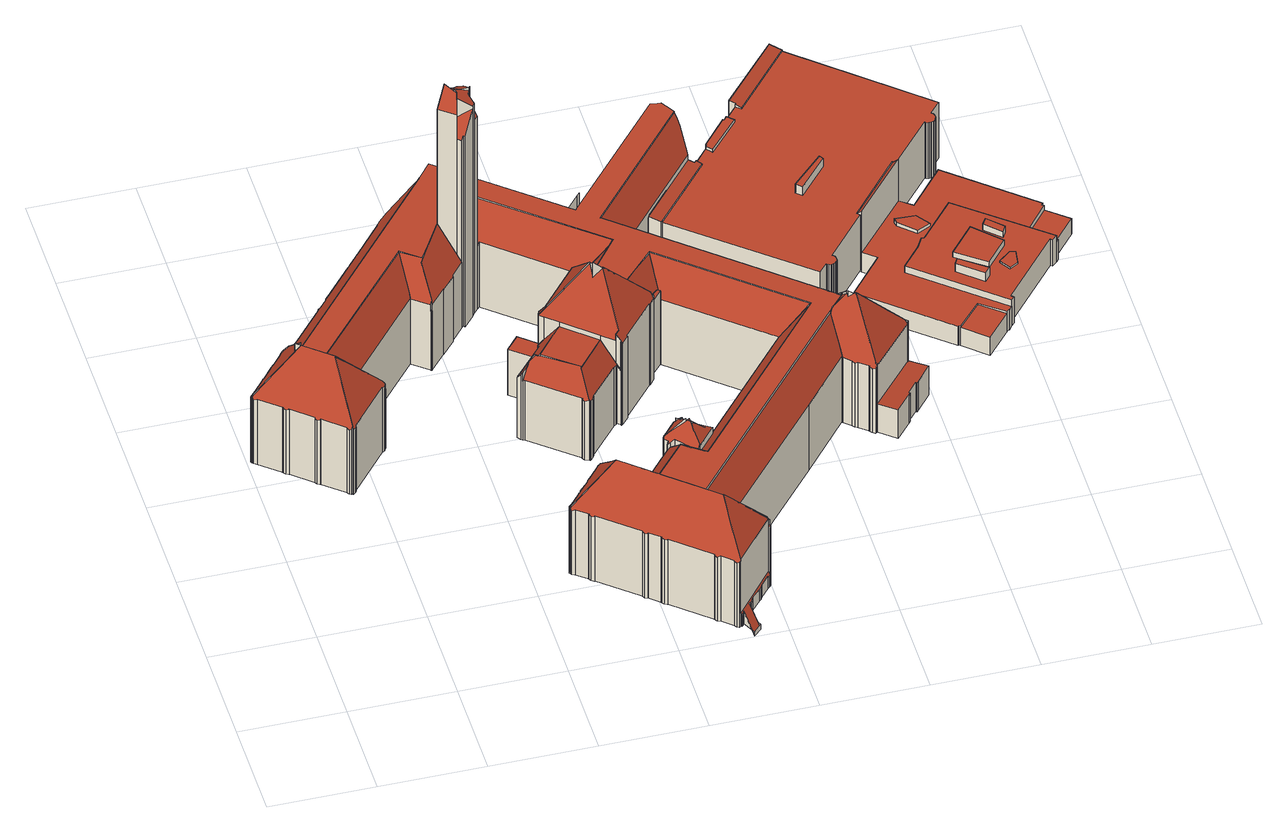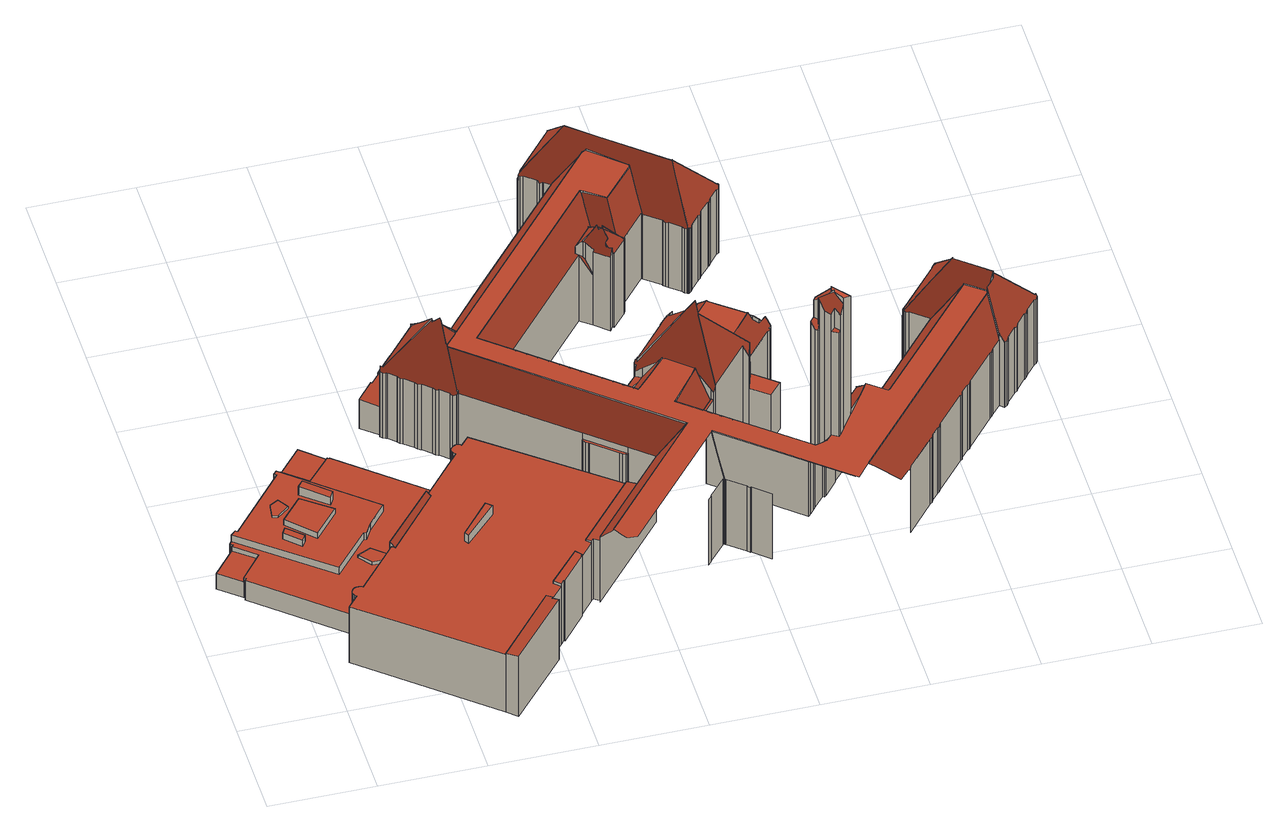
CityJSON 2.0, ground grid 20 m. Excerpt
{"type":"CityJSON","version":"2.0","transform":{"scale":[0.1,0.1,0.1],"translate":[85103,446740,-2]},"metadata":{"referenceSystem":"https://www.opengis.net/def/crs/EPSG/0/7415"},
"CityObjects":{
"building1":{"type":"Building","attributes":{"b3_dak_type":"slanted","b3_h_dak_50p":20.15,"b3_h_dak_70p":21.5,"b3_h_dak_max":52.27,"b3_h_dak_min":1.05,"b3_h_maaiveld":0.002,"b3_kas_warenhuis":false,"b3_mutatie_ahn3_ahn4":false,"b3_reconstructie_onvolledig":false,"b3_rmse_lod12":3.56,"b3_rmse_lod13":2.85,"b3_rmse_lod22":0.467,"b3_val3dity_lod12":"[]","b3_val3dity_lod13":"[]","b3_val3dity_lod22":"[303]","b3_volume_lod12":169744.66,"b3_volume_lod13":169475.98,"b3_volume_lod22":160186.91,"geconstateerd":false,"oorspronkelijkbouwjaar":1945,"status":"Pand in gebruik"},"children":["building1-1"]},
"building1-1":{"type":"BuildingPart","parents":["building1"],"geometry":[{"type":"MultiSurface","lod":"2.2","boundaries":[[[0,1,2,3]],[[4,5,6,7]],[[3,2,8,9,10]],[[7,6,1,0]],[[9,8,11,12]],[[10,9,13,14]],[[15,16,5,4]],[[12,11,17,18]],[[19,20,16,15]],[[18,17,21,22]],[[23,24,20,19]],[[22,21,25,26]],[[26,25,27,28]],[[29,30,24,23]],[[28,27,31,32]],[[32,31,33,34]],[[35,36,30,29]],[[37,38,36,35]],[[14,13,39]],[[34,33,40,41]],[[42,43,38,37]],[[44,45,46,47,48,49,50,51,52,42,37,35,29,23,19,15,4,7,0,3,10,14,39,53,54,55]],[[9,12,18,22,26,28,32,34,41,56,57,58,59,60,61,62,63,64,65,66,39,13]],[[41,40,56]],[[56,40,67,57]],[[52,68,43,42]],[[57,67,69,58]],[[58,69,70,59]],[[51,71,68,52]],[[50,72,71,51]],[[59,70,73,60]],[[74,53,39]],[[53,74,54]],[[49,75,72,50]],[[48,76,75,49]],[[60,73,77,61]],[[78,79,55,54]],[[47,80,76,48]],[[61,77,81,62]],[[82,83,84]],[[79,78,84]],[[62,81,85,86,63]],[[46,87,80,47]],[[86,85,88,89]],[[89,88,90,91]],[[91,90,92,93]],[[55,79,78,94,44]],[[45,95,87,46]],[[93,92,96,97]],[[63,86,64]],[[44,94,98,95,45]],[[97,96,99,100]],[[101,102,83,82]],[[100,99,103,104]],[[65,105,66]],[[106,107,98,94]],[[108,102,101]],[[109,108,110]],[[105,65,111]],[[112,113,107,106]],[[114,115,113,112]],[[91,93,97,100,104,116,117,118,119,111,65,64,86,89]],[[108,101,82,84,78,54,74,39,66,105,111,120,121,122,123,124,125,126,110]],[[104,103,127,116]],[[126,128,110]],[[129,130,115,114]],[[125,131,132,126]],[[119,120,111]],[[124,133,131,125]],[[116,127,134,117]],[[123,135,133,124]],[[120,136,137,121]],[[118,138,136,120,119]],[[117,134,139,138,118]],[[122,140,141,135,123]],[[121,137,140,122]],[[138,142,143,144,145,140,137,136]],[[138,139,146,142]],[[142,146,147,143]],[[145,148,141,140]],[[143,147,149,144]],[[150,151,130,129]],[[144,149,148,145]],[[152,153,151,150]],[[154,155,153,152]],[[156,157,155,154]],[[158,159,157,156]],[[108,109,160,161]],[[128,126,132,162,163]],[[128,163,164,160,109,110]],[[165,166,159,158]],[[167,168,169,165,158,156,154,152,150,129,114,112,106,94,78,170,171,172,173,174,175,176,177]],[[178,179,180,181]],[[182,183,179,178]],[[181,180,184,185,186]],[[169,187,166,165]],[[186,185,188,189]],[[185,184,190,191]],[[192,193,183,182]],[[191,190,194,195]],[[168,196,187,169]],[[197,198,193,192]],[[195,194,199,200]],[[167,201,196,168]],[[202,203,198,197]],[[200,199,204,205]],[[205,204,206,207]],[[207,206,208,209]],[[177,210,201,167]],[[209,208,211,212]],[[213,214,170,78,79]],[[176,215,210,177]],[[216,217,203,202]],[[218,219,217,216]],[[220,221,219,218]],[[189,188,222]],[[163,223,164]],[[224,225,221,220]],[[212,211,226,227]],[[228,229,230,231,232,233,234,235,236,224,220,218,216,202,197,192,182,178,181,186,189,222,237]],[[238,160,164]],[[223,163,162,239,240,241]],[[161,160,238,242,243]],[[236,244,225,224]],[[175,245,215,176]],[[235,246,244,236]],[[241,247,248,249,250,251,242,238,164,223]],[[240,239,252,253]],[[253,252,254,255]],[[256,240,253,255,257]],[[241,240,256,258,247]],[[255,254,259,257]],[[258,256,257,260]],[[243,242,251]],[[227,226,261]],[[261,226,262,263]],[[247,258,248]],[[263,262,264,265]],[[234,266,246,235]],[[265,264,267,268]],[[269,249,248]],[[249,269,250]],[[270,271,222]],[[222,272,237]],[[273,251,250]],[[268,267,274,275]],[[260,257,259,276,277]],[[251,273,278]],[[233,279,266,234]],[[275,274,280,281]],[[281,280,282,283]],[[284,228,237]],[[232,285,279,233]],[[286,287,288,289,290,291,270,222,188,185,191,195,200,205,207,209,212,227,261,263,265,268,275,281,283,292,293,294,295,296,297,298,299,300]],[[283,282,301,292]],[[231,302,285,232]],[[292,301,303,293]],[[230,304,302,231]],[[229,305,304,230]],[[228,284,306,305,229]],[[307,308,306,284]],[[309,310,308,307]],[[311,312,313,314]],[[315,316,310,309]],[[314,313,317,318]],[[319,320,312,311]],[[321,322,320,319]],[[323,324,322,321]],[[271,270,291]],[[318,317,325,326,327]],[[277,276,328,329]],[[326,325,330,331]],[[332,333,334,335,278,273,250,269,248,258,260,277,329,336]],[[337,338,324,323]],[[339,340,316,315]],[[327,326,341]],[[342,343,340,339]],[[293,303,344,294]],[[329,328,345,336]],[[346,347,343,342]],[[348,349,341]],[[350,351,347,346]],[[352,353,349,348]],[[335,354,278]],[[355,356,357,358]],[[357,356,359]],[[360,361,362,351,350]],[[336,345,363,332]],[[353,352,364]],[[331,330,365,366]],[[367,368,369,370,371,372,373,374,337,323,321,319,311,314,318,327,341,349,353,364]],[[375,376,367,364]],[[361,360,359]],[[377,378,362,361]],[[294,344,379,295]],[[374,380,338,337]],[[295,379,381,296]],[[296,381,382,297]],[[332,363,383,333]],[[384,385,375,364,352,348,341,326,331,366,386,387,388,389,390]],[[367,376,368]],[[376,375,385]],[[391,335,334,392,393]],[[297,382,394,298]],[[395,396,397,354,335,391]],[[398,399,400,401]],[[401,400,402,403]],[[404,405,406]],[[298,394,299]],[[392,334,333,407]],[[299,394,408,300]],[[366,365,409,386]],[[300,408,410,286]],[[386,409,411,387]],[[393,392,412,413]],[[407,333,383,414,415]],[[413,416,417,395,391,393]],[[358,357,359,360,350,346,342,339,315,309,307,284,237,272,222,271,291,290,418,419,420,421,422,423,424,425,426,427,428,429,430,404,406]],[[431,432,356,355]],[[286,410,433,287]],[[432,434,435,377,361,359,356]],[[387,411,436,388]],[[287,433,437,438,288]],[[415,414,439,440]],[[438,437,441,442,443]],[[442,441,444,445]],[[396,395,417]],[[446,412,392,407,415,440]],[[288,438,289]],[[447,388,436,448,449]],[[373,403,402,380,374]],[[445,444,450,451]],[[449,448,452,453]],[[405,404,430]],[[454,416,413,455]],[[372,456,403,373]],[[457,417,416,454]],[[458,459,398,401,403,456,460,461]],[[451,450,462,463]],[[464,389,388,447]],[[453,452,465,466]],[[435,467,378,377]],[[468,469,470,397,396]],[[429,471,472,430]],[[417,457,473]],[[463,462,474]],[[389,464,390]],[[455,413,412,446,475]],[[384,476,385]],[[371,460,456,372]],[[477,476,384,390]],[[459,478,399,398]],[[479,480,474]],[[466,465,481,482]],[[483,290,289]],[[440,439,484,446]],[[485,458,461,370,486]],[[482,481,487,488]],[[489,490,469,468]],[[491,492,470,469]],[[493,459,458,485,494]],[[370,461,460,371]],[[369,368,376,385,476,495]],[[471,429,428]],[[454,455,475,496,497,498,473,457]],[[491,469,490,499]],[[500,501,489,468,396,417,473,502,503,504]],[[505,506,480,479]],[[501,499,490,489]],[[499,507,492,491]],[[508,509,478,459,493]],[[486,370,369,510]],[[498,502,473]],[[511,512,513,514]],[[512,511,515]],[[475,446,484,516,517,496]],[[500,518,519,507,499,501]],[[496,517,520,497]],[[497,520,521,498]],[[506,505,515]],[[514,513,522,523]],[[502,498,521,524,503]],[[507,519,525,526]],[[503,524,527,504]],[[504,527,528,518,500]],[[529,483,289,438,443,530]],[[523,522,531,532]],[[533,534,535,527,524,521,520,517]],[[517,516,536,537,533]],[[535,538,528,527]],[[519,518,528,538,539,540,525]],[[432,541,434]],[[542,543,544,545]],[[546,547,543,542]],[[548,549,547,546]],[[550,551,467,435,552]],[[545,544,551,550]],[[476,477,495]],[[553,554,555,495,477,390,464,447,449,453,466,482,488,556,557,558]],[[552,435,434,559]],[[560,561,562,549,548]],[[537,536,563,564]],[[533,537,565,539,534]],[[566,567,562,561]],[[445,451,463,474,480,506,515,511,514,523,532,568,569,570,571,572,573,574,575,576,442]],[[534,539,538,535]],[[577,578,432,431]],[[526,525,540,579]],[[561,560,580]],[[488,487,581,556]],[[532,531,582,568]],[[559,434,541,583,584]],[[539,565,585,540]],[[510,369,495,586]],[[529,418,290,483]],[[427,587,428]],[[494,485,588,589]],[[443,442,576,590,530]],[[493,494,589,591,508]],[[579,540,585,592,593]],[[594,595,567,566]],[[596,597,598,599,600,583,541,432,578]],[[584,601,602,603,604,605,606,607,608,580,560,548,546,542,545,550,552,559]],[[568,582,609,569]],[[610,611,596,578,577]],[[612,613,611,610]],[[587,614,615,616]],[[596,611,597]],[[569,609,617,570]],[[584,583,600,618,601]],[[426,619,614,587,427]],[[570,617,571]],[[620,598,597]],[[608,621,622,580]],[[623,624,625,594,566,561,580,622,626,627,628,629]],[[598,620,599]],[[425,630,619,426]],[[618,600,599]],[[424,631,630,425]],[[423,632,631,424]],[[625,633,595,594]],[[634,627,626]],[[622,621,626]],[[571,617,635,572]],[[627,634,628]],[[621,608,607]],[[601,618,636,637,602]],[[638,625,624]],[[639,640,641,642,588,485,486,510,586,643,644]],[[586,495,555,643]],[[602,637,603]],[[645,646,633,625,638]],[[606,647,607]],[[648,604,603]],[[604,648,649,605]],[[647,606,605]],[[650,629,628]],[[623,651,624]],[[591,652,653,509,508]],[[629,650,651,623]],[[422,654,632,423]],[[556,581,655,557]],[[649,648,656]],[[657,658,659,660,645,638,624,651,650,628,634,626,621,607,647,605,649,656]],[[572,635,661,573]],[[557,655,662,558]],[[573,661,663,574]],[[664,643,555,554,665]],[[558,662,666,553]],[[530,590,667,418,529]],[[643,664,644]],[[418,667,668,419]],[[421,669,654,422]],[[590,576,575,670]],[[671,553,666,672,673]],[[574,663,674,575]],[[665,554,553,671]],[[675,676,656,648,603,637]],[[670,575,674,677,678]],[[670,678,679,680,681,682,683,668,667,590]],[[673,672,684,685]],[[660,686,687,646,645]],[[419,668,683,420]],[[420,683,688,669,421]],[[678,677,689,679]],[[682,690,688,683]],[[681,691,690,682]],[[679,689,692,680]],[[680,692,691,681]],[[685,684,693,694]],[[642,695,588]],[[564,563,696,697]],[[659,698,686,660]],[[637,636,699,675]],[[695,642,641]],[[658,700,698,659]],[[676,657,656]],[[694,693,701,702]],[[565,537,564,697,703,704,705,592,585]],[[589,588,652,591]],[[657,706,700,658]],[[707,708,687,686]],[[702,701,709,710]],[[640,711,641]],[[675,699,706,657,676]],[[712,713,714,715,716,717,718,213,79,84,83,102,108,161,243,251,278,354,397,470,492,507,526,579,593,719,720,721,722,723,724,725,726,727,728,729,730,612,610,577,431,355,358,406,405,430,472,731,732,733,734,735,736,737,738,739,740,741,742,743]],[[714,744,745,715]],[[746,747,748,653,652]],[[749,750,747,746]],[[751,750,749,752]],[[665,671,673,685,694,702,710,753,754,755,756,757,758,640,639,644,664]],[[759,722,760,752]],[[722,759,761,723]],[[593,592,705,719]],[[760,722,721]],[[747,750,762,763]],[[763,697,696,748,747]],[[750,751,764,762]],[[758,765,711,640]],[[710,709,766,753]],[[723,761,767,724]],[[751,752,760,721,704,764]],[[768,769,770,767,761,759,752,749,746,652,588,695,641,711,765,757,771,772,773,774]],[[762,764,703,697,763]],[[775,707,686,698,700,706,699,636,618,599,620,597,611,613,776,777,778]],[[779,780,781,782]],[[724,767,770,725]],[[783,725,770,769]],[[784,785,780,779]],[[725,783,726]],[[786,787,785,784]],[[788,789,787,786]],[[704,703,764]],[[616,615,790,791]],[[720,704,721]],[[753,766,792,754]],[[768,793,769]],[[794,795,789,788]],[[713,796,797,744,714]],[[754,792,798,755]],[[797,796,799]],[[765,758,757]],[[793,800,801]],[[756,771,757]],[[755,798,802,756]],[[774,803,800,793,768]],[[771,756,802,804,772]],[[805,806,799]],[[807,808,795,794]],[[772,804,809,773]],[[806,805,810,808,807]],[[811,812,810,805]],[[773,809,813,803,774]],[[719,705,704,720]],[[814,815,812,811]],[[816,815,814]],[[783,769,793,801,817,818,819,820,726]],[[472,471,821,731]],[[738,822,823,824,739]],[[825,826,801,800,803,827,828]],[[803,813,829,827]],[[826,817,801]],[[830,831,815,816]],[[825,832,833,817,826]],[[817,833,818]],[[827,829,834,835,828]],[[820,727,726]],[[828,835,832,825]],[[836,819,818]],[[730,776,613,612]],[[820,819,836]],[[837,838,821,471,428,587,616,791,839]],[[727,820,840,728]],[[841,842,831,830]],[[843,823,822]],[[844,845,842,841]],[[846,845,844]],[[775,847,848,708,707]],[[833,832,835,849,847,778,850,840,820,836,818]],[[851,852,853,854,843]],[[835,834,855,849]],[[856,857,853,852]],[[858,859,857,856]],[[860,861,859,858]],[[862,863,861,860]],[[864,865,863,862]],[[866,867,852,851]],[[728,840,850,729]],[[867,868,869,870,871,872,864,862,860,858,856,852]],[[872,873,865,864]],[[739,824,874,740]],[[871,875,873,872]],[[870,876,875,871]],[[869,877,876,870]],[[867,878,879,868]],[[868,879,877,869]],[[849,855,848,847]],[[847,775,778]],[[791,790,880,839]],[[737,881,822,738]],[[843,854,882,883]],[[884,885,886,874,824,823,843,883]],[[881,887,888,889,890,866,851,843,822]],[[777,850,778]],[[890,891,878,867,866]],[[729,850,777,776,730]],[[839,880,892,837]],[[837,893,838]],[[893,837,892,894,895]],[[896,821,838]],[[895,894,897,898]],[[731,821,896,732]],[[898,897,899,900]],[[901,733,732]],[[900,899,902]],[[903,904,734,733,901]],[[734,904,735]],[[905,736,735]],[[902,899,906,907]],[[907,906,908,909]],[[909,908,910,911]],[[896,838,893,895,898,900,902,907,909,911,912,913,914,915,916,917,918,919,920,921,922,923,924,925,903,901,732]],[[925,926,904,903]],[[911,910,927,912]],[[904,926,928,881,905,735]],[[736,905,881,737]],[[912,927,929,913]],[[913,929,930,914]],[[914,930,931,915]],[[915,931,932,933,916]],[[916,933,934,917]],[[933,932,935,936]],[[917,934,937,938,918]],[[918,938,939,919]],[[919,939,920]],[[940,925,924,941]],[[941,924,923]],[[942,928,926,925,940]],[[943,737,881,928,942]],[[944,887,881,737,943]],[[936,935,945,946]],[[947,921,920]],[[922,948,923]],[[921,948,922]],[[949,888,887,944]],[[889,891,890]],[[950,889,888,949]],[[951,952,891,889,950]],[[953,954,952,951]],[[955,956,954,953]],[[921,947,957]],[[958,959,956,955]],[[960,959,958]],[[961,962,959,960]],[[946,945,963,964]],[[938,965,966,957,947,920,939]],[[967,968,962,961]],[[969,970,968,967]],[[971,972,970,969]],[[938,937,973,965]],[[974,975,976,977,978,971,969,967,961,960,958,955,953,951,950,949,944,943,942,940,941,923,948,921,957,979,980,981,982,983,984,985,986,987,988,989]],[[973,937,934,933,936,946,964,990,991,992,993,994,995,996]],[[978,997,972,971]],[[964,963,998,990]],[[990,998,999,991]],[[977,1000,997,978]],[[976,1001,1000,977]],[[975,1002,1001,976]],[[991,999,1003,992]],[[974,1004,1002,975]],[[989,1005,1004,974]],[[992,1003,1006,993]],[[993,1006,1007,994]],[[988,1008,1005,989]],[[987,1009,1008,988]],[[986,1010,1009,987]],[[966,979,957]],[[985,1011,1010,986]],[[979,966,965,980]],[[984,1012,1011,985]],[[980,965,973,996,981]],[[981,996,1013,1014,982]],[[983,1015,1012,984]],[[982,1014,1015,983]],[[994,1007,1016,995]],[[995,1016,1013,996]]],"semantics":{"surfaces":[{"type":"WallSurface","on_footprint_edge":true},{"type":"WallSurface","on_footprint_edge":false},{"type":"RoofSurface"}],"values":[0,0,0,0,0,1,0,0,0,0,0,0,0,0,0,0,0,0,1,0,0,2,2,0,0,0,0,0,0,0,0,1,1,0,0,0,1,0,0,1,1,0,0,0,0,0,1,0,0,1,0,0,1,0,1,0,1,1,1,0,0,2,2,0,1,0,0,1,0,0,0,1,1,0,0,1,2,0,0,0,0,0,0,0,0,0,0,1,0,2,0,2,0,0,0,0,1,0,0,0,0,0,0,0,0,0,0,0,0,0,1,0,0,0,0,1,1,0,0,2,1,0,1,0,0,0,2,0,0,2,1,0,1,1,0,0,1,0,0,0,1,1,1,1,1,0,0,1,0,0,0,1,0,2,0,0,0,0,0,0,0,0,0,0,0,0,0,0,1,0,0,0,2,0,0,1,0,0,0,0,1,0,1,1,1,1,0,0,1,0,2,1,1,0,0,0,0,0,0,2,1,1,1,0,1,0,0,1,0,1,0,0,0,0,1,0,2,2,1,0,2,0,0,0,0,0,1,2,1,0,0,0,0,1,1,1,1,2,0,1,0,0,1,1,1,0,1,1,1,1,1,0,0,0,1,0,1,0,1,1,1,1,2,1,2,2,2,0,1,1,0,1,1,0,0,0,1,1,1,0,0,1,1,1,1,2,0,2,0,1,2,1,0,0,0,0,0,1,2,1,0,0,1,0,2,1,1,1,1,0,0,1,1,1,1,1,1,1,2,1,0,2,2,0,1,1,0,1,0,1,0,0,1,1,2,1,0,1,0,0,0,1,1,0,1,1,1,1,2,1,1,0,1,1,1,1,1,1,0,1,0,0,1,2,0,0,0,1,0,1,1,1,0,1,0,0,1,2,0,2,0,0,1,0,0,0,0,0,0,0,1,0,1,1,1,1,1,0,2,1,1,0,0,1,1,2,1,0,1,1,2,1,1,1,1,2,0,1,1,0,1,2,2,1,2,0,1,1,0,1,0,0,1,0,1,0,1,0,1,0,1,1,1,1,0,1,0,1,0,0,0,0,0,1,0,0,2,1,1,2,0,1,0,1,1,0,1,1,1,1,1,2,1,0,1,0,0,0,2,0,0,0,0,0,0,0,1,1,2,0,1,0,0,0,0,0,0,1,0,1,0,2,2,1,0,1,0,1,0,1,0,1,0,1,0,1,1,1,0,0,0,2,1,0,2,1,0,0,0,0,1,0,1,1,1,1,1,1,1,1,0,1,1,1,1,0,1,0,0,0,1,0,0,0,0,2,0,0,0,1,2,2,0,0,0,0,0,0,0,0,0,0,0,0,0,0,1,0,1,0,1,0,0,0,0,0]}}]},
"building2":{"type":"Building","attributes":{"b3_dak_type":"multiple horizontal","b3_h_dak_50p":13.7,"b3_h_dak_70p":13.77,"b3_h_dak_max":15.8,"b3_h_dak_min":2.44,"b3_h_maaiveld":0.275,"b3_kas_warenhuis":false,"b3_mutatie_ahn3_ahn4":false,"b3_reconstructie_onvolledig":false,"b3_rmse_lod12":0.489,"b3_rmse_lod13":0.489,"b3_rmse_lod22":0.438,"b3_val3dity_lod12":"[]","b3_val3dity_lod13":"[]","b3_val3dity_lod22":"[]","b3_volume_lod12":21185.04,"b3_volume_lod13":21185.04,"b3_volume_lod22":21152.54,"geconstateerd":false,"oorspronkelijkbouwjaar":2010,"status":"Pand in gebruik"},"children":["building2-1"]},
"building2-1":{"type":"BuildingPart","parents":["building2"],"geometry":[{"type":"Solid","lod":"2.2","boundaries":[[[[1017,1018,1019,1020,1021,1022,1023,1024,1025,1026,1027,1028,1029,1030,1031,1032,1033,1034,1035,1036,1037,1038,1039,1040,1041,1042,1043,1044,1045,1046,1047,1048,1049,1050,1051,1052,1053,1054,1055,1056,1057,1058,1059,1060,1061,1062,1063,1064,1065,1066,1067,1068,1069,1070,1071,1072,1073]],[[1074,1059,1058,1075]],[[1075,1058,1057,1076]],[[1076,1057,1056,1077]],[[1078,1060,1059,1074]],[[1077,1056,1055,1079]],[[1080,1054,1053,1081]],[[1079,1055,1054,1080]],[[1081,1053,1052,1082]],[[1083,1049,1048,1084]],[[1082,1052,1051,1085]],[[1085,1051,1050,1086]],[[1086,1050,1049,1083]],[[1084,1048,1047,1087]],[[1088,1046,1045,1089]],[[1089,1045,1044,1090]],[[1087,1047,1046,1088]],[[1090,1044,1043,1091]],[[1091,1043,1042,1092]],[[1093,1094,1095,1096]],[[1097,1064,1063,1098]],[[1098,1063,1062,1099,1100]],[[1101,1019,1018,1102]],[[1103,1020,1019,1101]],[[1092,1042,1041,1104]],[[1105,1040,1039,1106]],[[1104,1041,1040,1105]],[[1107,1028,1027,1108]],[[1109,1038,1037,1110]],[[1106,1039,1038,1109]],[[1110,1037,1036,1111]],[[1111,1036,1035,1112]],[[1113,1034,1033,1114]],[[1114,1033,1032,1115]],[[1112,1035,1034,1113]],[[1115,1032,1031,1116]],[[1117,1029,1028,1107]],[[1116,1031,1030,1118]],[[1118,1030,1029,1117]],[[1119,1024,1023,1120]],[[1108,1027,1026,1121]],[[1121,1026,1025,1122]],[[1122,1025,1024,1119]],[[1120,1023,1022,1123]],[[1123,1022,1021,1124]],[[1125,1071,1070,1126]],[[1127,1072,1071,1125]],[[1126,1070,1069,1128]],[[1129,1066,1065,1130]],[[1131,1132,1067,1066,1129]],[[1133,1068,1067,1132]],[[1099,1062,1061,1134]],[[1130,1065,1064,1097]],[[1134,1061,1060,1078]],[[1135,1136,1137,1138]],[[1139,1140,1136,1135]],[[1100,1099,1141,1142]],[[1143,1144,1073,1072,1127]],[[1096,1095,1144,1143]],[[1145,1017,1073,1144]],[[1146,1124,1021,1020,1103]],[[1147,1133,1094,1093]],[[1148,1145,1149,1150]],[[1151,1152,1140,1139]],[[1138,1137,1152,1151]],[[1142,1141,1132,1131]],[[1128,1069,1068,1133,1147]],[[1102,1018,1017,1145,1148]],[[1150,1149,1124,1146]],[[1138,1151,1139,1135]],[[1142,1131,1129,1130,1097,1098,1100]],[[1128,1147,1093,1096,1143,1127,1125,1126]],[[1124,1149,1145,1144,1095,1094,1133,1132,1141,1099,1134,1078,1074,1075,1076,1077,1079,1080,1081,1082,1085,1086,1083,1084,1087,1088,1089,1090,1091,1092,1104,1105,1106,1109,1110,1111,1112,1113,1114,1115,1116,1118,1117,1107,1108,1121,1122,1119,1120,1123],[1137,1136,1140,1152]],[[1150,1146,1103,1101,1102,1148]]]],"semantics":{"surfaces":[{"type":"GroundSurface"},{"type":"WallSurface","on_footprint_edge":true},{"type":"WallSurface","on_footprint_edge":false},{"type":"RoofSurface"}],"values":[[0,1,1,1,1,1,1,1,1,1,1,1,1,1,1,1,1,1,1,2,1,1,1,1,1,1,1,1,1,1,1,1,1,1,1,1,1,1,1,1,1,1,1,1,1,1,1,1,1,1,1,1,1,1,2,2,2,1,2,1,1,2,2,2,2,2,1,1,2,3,3,3,3,3]]}}]},
"building3":{"type":"Building","attributes":{"b3_dak_type":"multiple horizontal","b3_h_dak_50p":4.92,"b3_h_dak_70p":6.16,"b3_h_dak_max":14.01,"b3_h_dak_min":3.64,"b3_h_maaiveld":-0.01,"b3_kas_warenhuis":false,"b3_mutatie_ahn3_ahn4":false,"b3_reconstructie_onvolledig":false,"b3_rmse_lod12":1.47,"b3_rmse_lod13":1.28,"b3_rmse_lod22":0.318,"b3_val3dity_lod12":"[]","b3_val3dity_lod13":"[]","b3_val3dity_lod22":"[]","b3_volume_lod12":5971.21,"b3_volume_lod13":6083.72,"b3_volume_lod22":5278.64,"geconstateerd":false,"oorspronkelijkbouwjaar":1930,"status":"Pand in gebruik"},"children":["building3-1"]},
"building3-1":{"type":"BuildingPart","parents":["building3"],"geometry":[{"type":"Solid","lod":"2.2","boundaries":[[[[1153,1154,1155,1156,1157,1158,1159,1160,1161,1162,1163,1164,1165,1166,1167,1168,1169,1170,1171,1172,1173,1174,1175,1176,1177,1178,1179,1180]],[[1181,1169,1168,1182]],[[1183,1166,1165,1184]],[[1184,1165,1164,1185]],[[1185,1164,1163,1186]],[[1187,1188,1189,1190]],[[1191,1162,1161,1192]],[[1193,1155,1154,1194]],[[1195,1160,1159,1196]],[[1196,1159,1158,1197]],[[1198,1157,1156,1199]],[[1200,1201,1153,1180,1202]],[[1202,1180,1179,1203]],[[1203,1179,1178,1204]],[[1205,1170,1169,1181]],[[1206,1204,1178,1177,1207]],[[1188,1173,1172,1208]],[[1209,1205,1210,1211]],[[1212,1174,1173,1188,1187]],[[1213,1214,1215,1216]],[[1217,1167,1166,1183]],[[1199,1156,1155,1193,1218]],[[1218,1193,1219,1220]],[[1221,1222,1223,1224]],[[1224,1223,1225,1226]],[[1211,1210,1182,1227]],[[1228,1171,1170,1205,1209]],[[1208,1172,1171,1228]],[[1190,1189,1229,1230]],[[1231,1175,1174,1212]],[[1232,1176,1175,1231]],[[1233,1234,1235,1236]],[[1237,1238,1234,1233]],[[1236,1235,1239,1240]],[[1240,1239,1238,1237]],[[1241,1242,1243,1244]],[[1245,1246,1242,1241]],[[1247,1248,1249,1250]],[[1197,1158,1157,1198]],[[1251,1252,1246,1245]],[[1253,1254,1255,1256]],[[1230,1229,1254,1253]],[[1257,1258,1259,1260]],[[1207,1177,1176,1232]],[[1227,1182,1168,1167,1217]],[[1256,1255,1261,1262]],[[1250,1249,1258,1257]],[[1192,1161,1160,1195,1263]],[[1264,1265,1248,1247]],[[1266,1186,1163,1162,1191]],[[1220,1219,1201,1200]],[[1194,1154,1153,1201]],[[1226,1225,1267,1268]],[[1268,1267,1222,1221]],[[1260,1259,1265,1264]],[[1269,1270,1271,1272]],[[1216,1215,1270,1269]],[[1244,1243,1252,1251]],[[1272,1271,1273,1274]],[[1274,1273,1214,1213]],[[1263,1195,1186,1266]],[[1262,1261,1204,1206]],[[1182,1210,1205,1181]],[[1240,1237,1233,1236]],[[1204,1261,1255,1254,1229,1189,1188,1208,1228,1209,1211,1227,1217,1183,1184,1185,1186,1195,1196,1197,1198,1199,1218,1220,1200,1202,1203],[1265,1259,1258,1249,1248]],[[1194,1201,1219,1193]],[[1268,1221,1224,1226]],[[1260,1264,1247,1250,1257]],[[1244,1251,1245,1241]],[[1274,1213,1216,1269,1272]],[[1263,1266,1191,1192]],[[1262,1206,1207,1232,1231,1212,1187,1190,1230,1253,1256],[1223,1222,1267,1225],[1238,1239,1235,1234],[1243,1242,1246,1252],[1214,1273,1271,1270,1215]]]],"semantics":{"surfaces":[{"type":"GroundSurface"},{"type":"WallSurface","on_footprint_edge":true},{"type":"WallSurface","on_footprint_edge":false},{"type":"RoofSurface"}],"values":[[0,1,1,1,1,2,1,1,1,1,1,1,1,1,1,1,1,2,1,2,1,1,2,2,2,2,1,1,2,1,1,2,2,2,2,2,2,2,1,2,2,2,2,1,1,2,2,1,2,1,2,1,2,2,2,2,2,2,2,2,2,2,3,3,3,3,3,3,3,3,3,3]]}}]}
},
"vertices":[
[5,654,175],[5,654,20],[5,653,20],[5,653,175],[4,655,174],[4,655,20],[5,655,20],[5,655,174],[6,652,20],[6,652,173],[6,652,178],[8,649,20],[8,649,171],[7,654,176],[7,654,178],[7,660,172],[7,660,20],[13,646,20],[13,646,173],[12,663,174],[12,663,20],[52,614,20],[52,614,174],[30,685,174],[30,685,20],[51,614,20],[51,614,173],[55,609,20],[55,609,171],[33,690,172],[33,690,20],[60,606,20],[60,606,173],[60,607,20],[60,607,174],[37,694,174],[37,694,20],[38,693,174],[38,693,20],[97,662,267],[98,574,20],[98,574,174],[56,715,174],[56,715,20],[98,747,190],[90,755,174],[89,754,174],[84,751,172],[81,745,174],[82,745,174],[63,723,174],[63,724,174],[58,720,172],[88,670,249],[96,680,249],[103,688,249],[98,574,173],[101,569,171],[106,567,173],[107,567,174],[145,535,174],[148,530,171],[152,528,173],[154,530,178],[149,588,235],[147,619,266],[147,620,267],[101,569,20],[58,720,20],[106,567,20],[107,567,20],[63,724,20],[63,723,20],[145,535,20],[88,670,267],[82,745,20],[81,745,20],[148,530,20],[103,688,234],[103,688,235],[84,751,20],[152,528,20],[103,683,238],[103,683,235],[103,687,235],[154,530,20],[154,530,177],[89,754,20],[154,527,20],[154,527,174],[155,528,20],[155,528,174],[155,527,20],[155,527,173],[98,747,174],[90,755,20],[160,531,20],[160,531,171],[98,747,20],[162,534,20],[162,534,172],[137,656,237],[137,656,235],[161,535,20],[161,535,173],[147,619,268],[115,767,174],[115,767,20],[138,657,235],[138,657,234],[159,659,214],[185,623,229],[118,772,173],[118,772,20],[122,775,174],[122,775,20],[232,618,174],[237,621,171],[239,626,173],[235,629,179],[235,629,177],[238,629,175],[238,630,173],[236,633,172],[230,636,174],[199,662,174],[201,664,170],[232,618,20],[201,664,173],[175,837,174],[175,837,20],[199,662,20],[201,664,20],[230,636,20],[237,621,20],[236,633,20],[235,629,160],[238,629,160],[239,626,160],[239,626,20],[238,630,160],[238,630,20],[240,626,160],[239,627,160],[240,627,160],[239,628,160],[240,626,20],[239,627,20],[239,628,20],[240,627,20],[177,842,173],[177,842,20],[182,845,174],[182,845,20],[195,860,175],[195,860,20],[197,865,173],[197,865,20],[201,868,175],[201,868,20],[334,885,233],[334,885,235],[339,826,20],[339,826,173],[339,831,178],[254,930,175],[254,930,20],[274,953,175],[261,938,175],[257,935,173],[418,1057,234],[405,1056,222],[357,1050,175],[340,1031,175],[336,1028,173],[333,1023,175],[281,961,174],[276,958,173],[465,233,174],[465,233,20],[465,232,20],[465,232,175],[465,234,173],[465,234,20],[466,231,20],[466,231,173],[466,231,177],[257,935,20],[467,232,175],[467,232,177],[468,227,20],[468,227,171],[467,239,171],[467,239,20],[474,225,20],[474,225,174],[261,938,20],[472,242,173],[472,242,20],[494,208,20],[494,208,174],[274,953,20],[488,261,173],[488,261,20],[493,208,20],[493,208,173],[497,203,20],[497,203,171],[502,200,20],[502,200,173],[276,958,20],[502,201,20],[502,201,174],[418,1057,236],[418,1057,235],[281,961,20],[491,267,171],[491,267,20],[496,269,173],[496,269,20],[495,270,173],[495,270,20],[551,239,260],[339,826,174],[513,289,173],[513,289,20],[572,141,20],[572,141,174],[546,324,178],[546,326,176],[545,326,175],[544,326,174],[543,326,173],[539,322,171],[536,317,173],[520,298,173],[515,295,171],[550,257,243],[334,885,231],[369,801,20],[369,801,160],[369,801,174],[334,886,233],[334,886,235],[515,295,20],[333,1023,20],[520,298,20],[372,804,181],[367,844,219],[366,854,228],[367,854,229],[369,858,235],[370,800,20],[370,800,160],[371,799,20],[371,799,160],[372,804,160],[372,801,160],[372,804,178],[372,801,20],[372,801,174],[572,141,173],[575,136,20],[575,136,171],[580,134,20],[580,134,173],[536,317,20],[581,134,20],[581,134,174],[366,854,229],[552,239,261],[552,239,259],[551,239,261],[369,858,230],[601,117,20],[601,117,174],[402,835,20],[402,835,174],[387,885,235],[539,322,20],[600,117,20],[600,117,174],[604,112,20],[604,112,172],[546,324,175],[543,326,20],[715,19,173],[717,21,177],[717,23,179],[713,60,216],[709,104,260],[663,144,260],[609,109,173],[609,110,174],[679,50,174],[678,50,173],[681,45,171],[687,43,174],[707,26,174],[707,26,173],[710,21,172],[609,109,20],[544,326,20],[609,110,20],[545,326,20],[546,326,20],[546,324,20],[547,325,172],[547,325,20],[551,323,171],[551,323,20],[469,594,161],[469,594,20],[469,593,20],[469,593,162],[554,319,173],[554,319,20],[474,587,20],[474,587,172],[473,598,161],[473,598,20],[471,598,159],[471,598,20],[472,601,158],[472,601,20],[477,585,20],[477,585,159],[477,585,178],[402,834,20],[402,834,173],[480,584,20],[480,584,161],[426,863,174],[450,892,175],[443,899,189],[415,927,244],[426,862,173],[478,605,160],[478,605,20],[574,302,173],[574,302,20],[487,595,179],[579,299,171],[579,299,20],[679,50,20],[426,862,20],[583,295,173],[583,295,20],[492,600,189],[492,600,180],[582,294,173],[582,294,20],[504,601,201],[504,601,192],[415,927,235],[619,208,235],[619,208,233],[619,208,231],[620,204,235],[617,225,216],[612,269,173],[612,269,169],[612,269,20],[426,863,20],[509,597,201],[565,512,20],[565,512,161],[511,596,205],[541,632,204],[562,657,204],[539,676,162],[538,675,162],[529,677,149],[526,667,155],[529,664,160],[511,596,201],[511,596,204],[614,267,173],[614,267,20],[678,50,20],[529,664,20],[681,45,20],[687,43,20],[450,892,20],[573,546,205],[570,549,204],[564,512,160],[568,507,158],[575,504,161],[572,545,202],[572,546,203],[415,927,514],[443,899,463],[443,899,519],[707,26,20],[436,958,542],[436,958,527],[436,958,235],[506,731,128],[506,731,20],[482,704,20],[482,704,128],[526,667,20],[526,667,128],[682,149,238],[682,149,235],[621,203,235],[450,892,462],[710,21,20],[564,512,20],[715,19,20],[568,507,20],[449,922,493],[449,922,534],[454,896,20],[454,896,470],[452,932,540],[448,938,541],[789,112,180],[793,112,175],[795,114,172],[792,117,171],[787,119,173],[767,137,173],[764,142,170],[759,144,173],[758,144,173],[747,153,173],[716,151,204],[689,150,230],[684,149,235],[678,276,235],[678,276,234],[717,21,20],[674,331,180],[669,331,174],[575,504,20],[717,23,20],[717,23,178],[457,893,20],[457,893,470],[718,22,20],[718,22,51],[718,22,176],[720,20,20],[720,20,48],[476,916,511],[575,504,162],[576,503,20],[576,503,160],[722,22,20],[722,22,47],[577,503,20],[577,503,160],[452,932,541],[449,922,537],[529,677,128],[448,938,546],[531,683,128],[538,704,128],[538,675,128],[539,676,128],[724,27,20],[724,27,49],[572,545,203],[582,508,20],[582,508,158],[669,331,20],[446,973,517],[446,973,481],[446,973,235],[689,150,231],[689,150,235],[459,939,540],[734,7,20],[476,916,517],[573,546,204],[573,546,203],[538,704,20],[737,0,20],[737,0,11],[586,514,20],[586,514,160],[709,104,261],[476,916,20],[531,683,215],[539,676,215],[585,514,20],[585,514,160],[454,962,525],[454,962,480],[450,978,481],[450,978,235],[538,704,204],[531,683,216],[622,605,204],[481,922,517],[473,934,528],[476,942,531],[462,970,480],[472,963,525],[462,970,520],[476,942,539],[478,943,539],[477,944,537],[752,16,20],[752,16,9],[462,970,235],[547,695,222],[547,695,20],[562,657,215],[739,44,49],[739,44,20],[741,46,20],[741,46,49],[749,24,20],[481,922,20],[481,922,476],[472,963,217],[462,970,234],[473,934,478],[476,942,478],[745,49,20],[745,49,47],[478,943,478],[473,982,233],[473,982,236],[477,944,478],[477,944,194],[789,112,182],[791,110,178],[748,55,20],[748,55,49],[489,931,476],[487,955,477],[483,959,478],[489,931,20],[489,931,164],[483,959,201],[487,955,193],[485,986,223],[674,331,179],[666,343,194],[666,343,20],[665,342,20],[665,342,192],[665,343,194],[665,343,20],[666,345,196],[666,345,20],[672,335,192],[672,335,20],[669,331,185],[652,578,148],[653,579,148],[645,585,162],[639,577,160],[645,581,158],[646,583,158],[674,331,190],[669,344,198],[669,344,197],[669,344,20],[494,936,20],[494,936,174],[487,955,188],[667,346,194],[667,346,20],[765,74,48],[770,78,47],[772,83,48],[772,83,49],[788,102,49],[789,102,48],[793,105,47],[794,107,47],[791,110,53],[714,249,235],[714,249,231],[485,986,236],[675,344,203],[639,577,20],[765,74,20],[682,331,172],[682,331,196],[485,986,219],[622,605,215],[747,153,172],[626,689,310],[626,689,313],[791,110,160],[619,779,222],[496,989,233],[496,989,236],[693,377,194],[693,377,20],[718,247,229],[716,261,215],[712,294,184],[714,296,181],[716,298,177],[716,298,191],[720,303,200],[715,324,216],[713,334,224],[712,338,227],[711,341,230],[708,341,227],[705,341,225],[770,78,20],[718,247,235],[718,247,231],[720,246,235],[720,246,234],[747,153,20],[746,154,20],[746,154,174],[772,83,20],[716,298,181],[758,144,20],[712,294,181],[705,341,229],[705,341,232],[704,368,210],[701,371,206],[696,374,199],[703,349,224],[700,359,214],[702,361,214],[705,365,213],[759,144,20],[764,142,20],[767,137,20],[696,374,20],[700,359,217],[788,102,20],[720,303,181],[720,303,196],[696,374,206],[652,594,231],[645,673,311],[645,672,310],[627,671,292],[645,585,215],[652,593,230],[701,384,194],[701,384,20],[711,341,225],[713,334,226],[713,334,230],[705,365,207],[704,368,205],[619,779,218],[619,779,20],[787,119,20],[645,581,20],[725,337,217],[740,341,202],[736,343,202],[725,360,196],[727,361,193],[789,102,20],[646,583,20],[793,105,20],[645,585,230],[653,579,216],[652,578,20],[789,112,160],[793,112,160],[792,117,20],[794,107,160],[652,578,216],[653,576,20],[653,576,213],[794,107,20],[755,344,196],[740,341,206],[796,110,20],[796,110,160],[796,111,160],[796,112,160],[795,112,160],[796,113,160],[795,114,160],[655,579,20],[655,579,213],[727,361,136],[727,361,20],[795,114,20],[796,111,20],[796,113,20],[795,112,20],[796,112,20],[656,578,20],[656,578,211],[627,671,328],[644,808,20],[644,808,173],[725,360,134],[755,344,181],[736,343,162],[668,592,20],[668,592,212],[652,809,181],[701,813,231],[703,815,235],[740,341,168],[748,344,174],[748,344,20],[667,593,20],[667,593,213],[645,673,310],[857,1136,236],[661,907,236],[660,906,236],[449,1084,236],[444,1088,236],[421,1060,236],[418,1058,236],[703,815,236],[701,813,236],[658,758,235],[646,743,235],[648,740,235],[690,704,235],[695,703,235],[717,728,236],[755,768,236],[756,769,236],[992,568,236],[993,567,236],[1020,538,236],[1024,542,236],[1025,544,236],[1027,544,236],[1027,546,236],[1027,547,236],[1050,573,236],[698,874,236],[696,875,236],[892,1106,236],[882,1124,236],[876,1133,236],[870,1134,236],[660,906,234],[449,1084,234],[624,784,208],[624,784,192],[624,784,20],[627,779,212],[627,779,191],[627,779,183],[644,748,229],[727,663,213],[728,663,212],[738,675,212],[737,677,216],[735,679,220],[734,681,223],[646,743,232],[646,743,237],[648,740,234],[652,809,192],[644,808,192],[652,809,182],[734,681,219],[727,663,20],[690,704,234],[728,693,212],[703,700,227],[695,703,231],[737,677,221],[740,681,214],[737,684,214],[741,689,204],[933,561,174],[993,567,234],[992,568,232],[959,564,200],[615,999,174],[615,999,20],[584,1026,20],[584,1026,174],[695,703,238],[616,1000,173],[616,1000,20],[621,995,173],[621,995,20],[621,994,174],[621,994,20],[937,378,20],[937,378,174],[728,663,20],[728,693,192],[652,968,174],[652,968,20],[661,907,233],[661,907,232],[738,675,20],[658,933,206],[728,693,190],[735,699,190],[737,677,20],[741,689,192],[740,681,20],[654,967,171],[654,967,173],[653,968,173],[653,968,20],[737,684,20],[654,967,20],[655,966,174],[655,966,20],[741,689,20],[657,967,174],[657,967,20],[657,967,175],[755,717,185],[759,720,184],[759,721,184],[755,768,232],[1020,538,231],[698,874,233],[698,874,231],[696,875,234],[760,713,192],[755,717,191],[759,710,193],[760,710,193],[759,710,20],[688,1003,175],[688,1003,20],[760,713,178],[755,717,178],[760,710,20],[760,710,174],[759,721,185],[1027,482,172],[1025,501,192],[1026,483,174],[756,769,234],[688,1004,174],[688,1004,20],[754,880,175],[695,1012,174],[695,1012,20],[695,1012,175],[933,561,172],[933,561,20],[933,562,174],[992,568,234],[795,845,175],[795,845,160],[795,845,20],[754,880,20],[933,562,20],[797,848,160],[797,848,20],[800,845,160],[800,845,20],[800,846,160],[800,846,20],[805,843,160],[805,843,20],[809,839,160],[809,839,20],[862,788,175],[862,788,160],[864,791,160],[862,793,160],[859,798,160],[854,800,160],[853,800,160],[853,800,20],[892,1106,234],[854,800,20],[859,798,20],[862,793,20],[862,788,20],[864,791,20],[1026,483,20],[1050,573,235],[903,1054,20],[903,1054,175],[903,1058,178],[898,1091,215],[896,1099,224],[1050,574,233],[1047,632,174],[1045,633,174],[1045,633,175],[1045,633,20],[1027,482,20],[1027,482,174],[1040,470,20],[1040,470,173],[1020,538,227],[1044,465,20],[1044,465,171],[1049,463,20],[1049,463,173],[1025,544,239],[1049,463,174],[1027,544,241],[1027,544,237],[1027,547,235],[1067,448,20],[1067,448,174],[1066,448,20],[1066,448,173],[1070,443,20],[1070,443,171],[1075,440,173],[1075,441,174],[1076,440,174],[1077,441,175],[1078,441,177],[1078,443,178],[1079,444,181],[1077,445,181],[1073,483,217],[1066,535,267],[1066,537,269],[1063,538,267],[1053,540,260],[1052,545,264],[1052,545,263],[1075,440,20],[1051,572,237],[1075,441,20],[1076,440,20],[1077,441,20],[1078,441,20],[1078,441,86],[1078,443,85],[1079,442,20],[1079,442,86],[1079,444,85],[1079,444,175],[1077,445,178],[1052,545,270],[1053,540,274],[1051,572,242],[1050,573,242],[1050,574,241],[1110,416,20],[1110,416,88],[1066,535,271],[1066,537,265],[1047,632,182],[1045,633,182],[1048,637,175],[1048,637,20],[1049,636,175],[1049,636,20],[1055,634,173],[1055,634,20],[1140,539,197],[1058,629,174],[1058,629,20],[1058,629,175],[1075,614,175],[1075,614,20],[1139,450,20],[1139,450,88],[1159,536,173],[1155,540,181],[1075,615,174],[1075,615,20],[1080,612,173],[1080,612,20],[1084,607,175],[1084,607,20],[1159,536,86],[1127,570,175],[1110,585,175],[1106,590,173],[1101,593,175],[1101,592,175],[1155,540,182],[1159,536,182],[1160,537,181],[1162,541,175],[1161,542,175],[1158,546,173],[1152,549,175],[1150,550,175],[1135,563,175],[1136,563,175],[1132,568,173],[1141,453,88],[1139,454,88],[1158,476,88],[1160,474,88],[1162,477,88],[1191,511,88],[1160,537,86],[1101,592,20],[1141,453,20],[1139,454,20],[1101,593,20],[1106,590,20],[1110,585,20],[1158,476,20],[1127,570,20],[1132,568,20],[1160,474,20],[1162,477,20],[1136,563,20],[1135,563,20],[1150,550,20],[1152,549,20],[1158,546,20],[1160,537,20],[1162,541,20],[1161,542,20],[1191,511,20],
[1020,1171,23],[1022,1174,23],[1012,1182,23],[1118,1305,23],[1137,1288,23],[1367,1093,23],[1347,1070,23],[1350,1068,23],[1351,1066,23],[1352,1063,23],[1352,1061,23],[1352,1058,23],[1352,1056,23],[1350,1053,23],[1349,1051,23],[1347,1049,23],[1345,1048,23],[1342,1047,23],[1340,1047,23],[1337,1047,23],[1335,1047,23],[1332,1048,23],[1330,1050,23],[1255,962,23],[1249,967,23],[1154,854,23],[1159,849,23],[1084,761,23],[1086,760,23],[1088,758,23],[1089,755,23],[1089,753,23],[1089,750,23],[1089,747,23],[1088,745,23],[1086,743,23],[1084,741,23],[1082,740,23],[1080,739,23],[1077,738,23],[1075,738,23],[1072,739,23],[1070,740,23],[1068,742,23],[1053,725,23],[819,917,23],[817,915,23],[798,931,23],[903,1054,23],[913,1046,23],[917,1050,23],[942,1080,23],[945,1083,23],[943,1084,23],[989,1138,23],[991,1137,23],[997,1144,23],[1070,740,155],[1072,739,155],[1075,738,155],[1077,738,155],[1068,742,155],[1080,739,155],[1082,740,155],[1084,741,155],[1086,743,155],[1089,750,155],[1089,753,155],[1088,745,155],[1089,747,155],[1089,755,155],[1088,758,155],[1086,760,155],[1084,761,155],[1159,849,155],[1154,854,155],[952,1068,165],[952,1068,159],[1009,1133,159],[1009,1133,165],[798,931,165],[817,915,162],[819,917,159],[819,917,162],[1012,1182,166],[1022,1174,164],[1118,1305,165],[1249,967,155],[1255,962,155],[1330,1050,155],[1352,1058,155],[1352,1061,155],[1332,1048,155],[1335,1047,155],[1337,1047,155],[1340,1047,155],[1342,1047,155],[1345,1048,155],[1347,1049,155],[1349,1051,155],[1352,1056,155],[1350,1053,155],[1350,1068,155],[1347,1070,155],[1352,1063,155],[1351,1066,155],[1367,1093,155],[1137,1288,159],[989,1138,166],[943,1084,165],[991,1137,165],[945,1083,165],[913,1046,164],[903,1054,166],[917,1050,164],[917,1050,159],[942,1080,159],[1053,725,155],[1124,992,176],[1124,992,157],[1064,931,157],[1064,931,178],[1129,984,176],[1129,984,157],[925,1041,159],[925,1041,162],[997,1144,165],[997,1144,159],[1020,1171,159],[1137,1288,162],[942,1080,165],[1020,1171,164],[1030,1162,159],[1030,1162,162],[1074,921,178],[1074,921,157],
[1366,633,20],[1321,581,20],[1278,619,20],[1275,621,20],[1274,620,20],[1120,751,20],[1185,828,20],[1161,848,20],[1154,854,20],[1249,967,20],[1258,960,20],[1281,941,20],[1346,1018,20],[1499,887,20],[1496,883,20],[1500,880,20],[1540,846,20],[1499,797,20],[1495,793,20],[1500,789,20],[1496,784,20],[1487,775,20],[1483,778,20],[1379,655,20],[1383,651,20],[1377,644,20],[1371,636,20],[1370,637,20],[1540,846,57],[1500,880,57],[1499,887,67],[1346,1018,67],[1281,941,67],[1258,960,66],[1496,784,82],[1496,784,67],[1337,915,67],[1337,915,83],[1249,967,153],[1154,854,154],[1278,619,63],[1321,581,63],[1161,848,66],[1185,828,66],[1120,751,66],[1274,620,66],[1275,621,66],[1366,633,67],[1366,633,63],[1370,637,67],[1371,636,67],[1377,644,67],[1499,797,57],[1377,644,82],[1383,651,82],[1500,789,67],[1499,797,67],[1459,830,57],[1459,830,67],[1487,775,82],[1382,743,86],[1382,743,82],[1395,722,82],[1395,722,86],[1496,883,67],[1278,619,66],[1322,668,63],[1322,668,66],[1401,783,95],[1401,783,82],[1353,832,82],[1353,832,95],[1307,778,82],[1307,778,94],[1500,880,67],[1495,793,67],[1272,839,66],[1272,839,82],[1483,778,82],[1379,655,82],[1405,804,95],[1405,804,82],[1412,817,82],[1412,817,96],[1376,832,96],[1376,832,82],[1384,845,82],[1384,845,96],[1346,702,102],[1346,702,82],[1356,715,82],[1356,715,102],[1301,741,101],[1301,741,82],[1236,908,75],[1236,908,66],[1238,898,66],[1238,898,74],[1308,754,100],[1308,754,82],[1267,840,82],[1267,840,66],[1255,819,66],[1255,819,82],[1268,870,73],[1268,870,66],[1294,882,67],[1294,882,73],[1220,778,66],[1220,778,82],[1161,848,163],[1275,907,74],[1275,907,67],[1258,960,164],[1361,736,82],[1361,736,94],[1411,731,86],[1411,731,82],[1415,759,82],[1415,759,86],[1405,762,82],[1405,762,86]
]}
